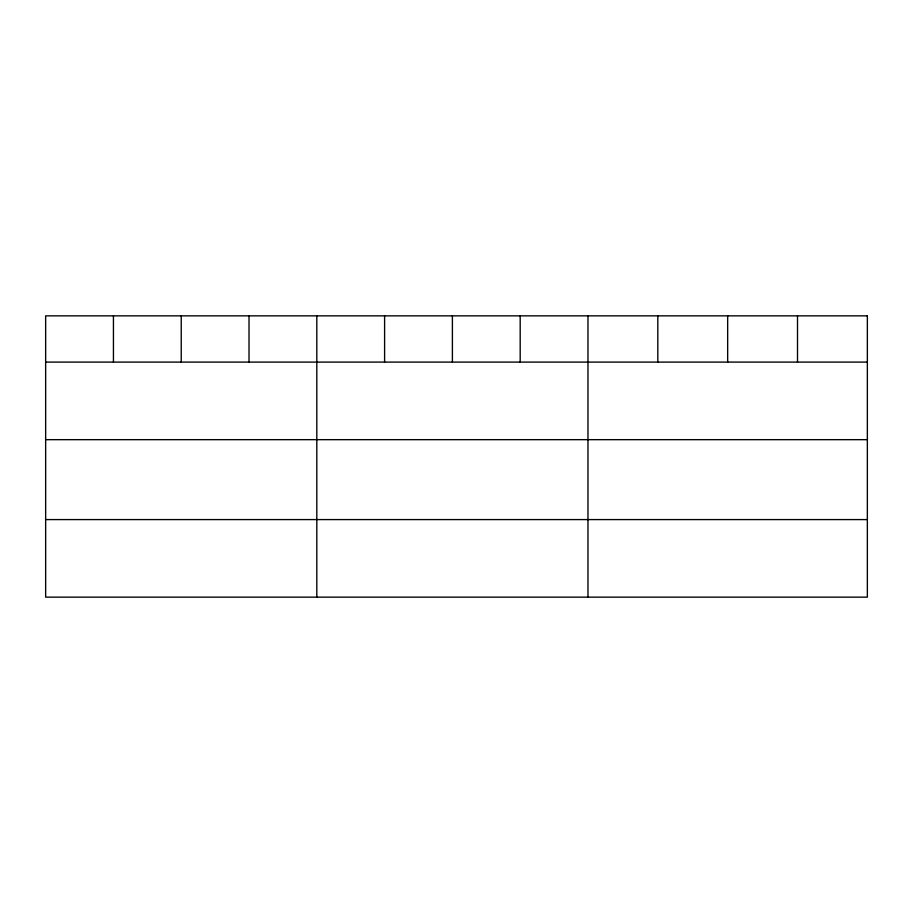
<?xml version="1.0" encoding="UTF-8"?>
<svg xmlns="http://www.w3.org/2000/svg" width="913" height="913" viewBox="0 0 913 913"><rect width="100%" height="100%" fill="white"/><g stroke="black" fill="none" stroke-linecap="round" stroke-linejoin="round"><path stroke-width="1.37" d="M45.65 362.096L867.35 362.096M45.65 439.667L867.35 439.667M45.65 519.588L867.35 519.588M797.505 315.852L797.505 362.096M727.661 315.852L727.661 362.096M657.817 315.852L657.817 362.096M587.972 315.852L587.972 597.148M520.182 315.852L520.182 362.096M452.392 315.852L452.392 362.096M384.601 315.852L384.601 362.096M316.811 315.852L316.811 597.148M249.021 315.852L249.021 362.096M181.231 315.852L181.231 362.096M113.44 315.852L113.44 362.096M867.35 315.852L45.65 315.852L45.65 597.148L867.35 597.148L867.35 315.852"/></g></svg>
